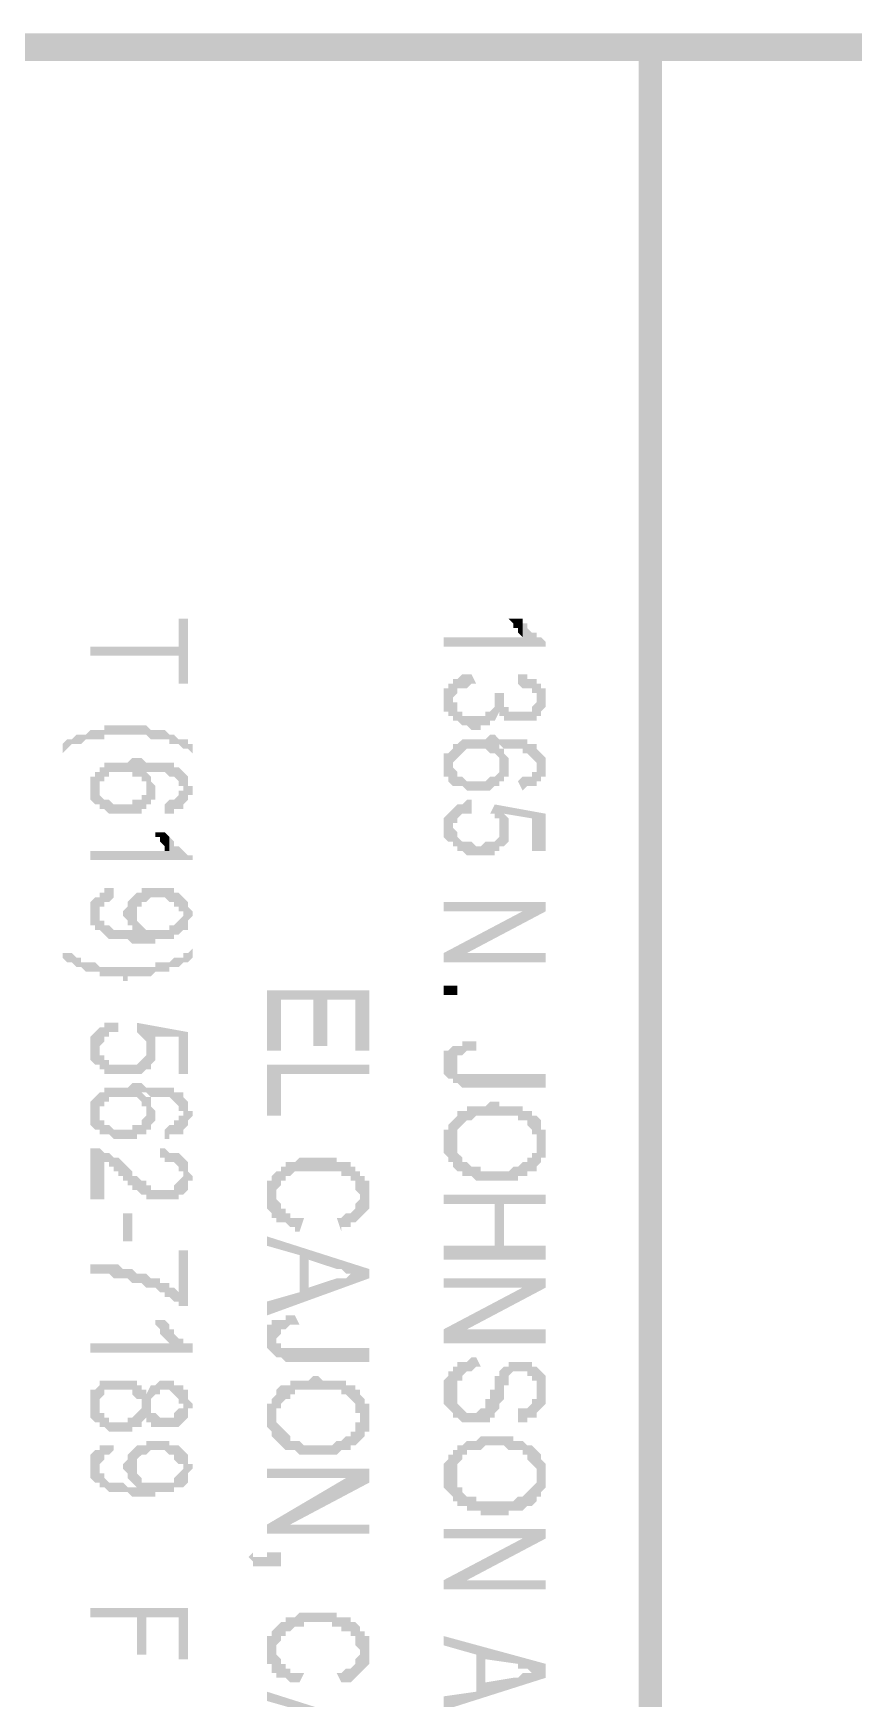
# Model space of a CAD drawing. Header units: inches. Extents: x -186 to 186, y -282 to 282.
# Drawn here: x 152.1 to 158.64, y -271.17 to -257.89 of the extents above; entities that cross this region are included whole.
import ezdxf

# ---------------------------------------------------------------- set-up
doc = ezdxf.new("R2010")
doc.units = ezdxf.units.IN
doc.header["$MEASUREMENT"] = 0
doc.layers.add('H', color=7, linetype='CONTINUOUS', lineweight=100)

msp = doc.modelspace()

# ---------------------------------------------------------------- hatches: boundary and pattern name
at = {"layer": 'H', "linetype": 'Continuous'}
for points in [[(186.111, -257.889), (-185.889, -258.111), (-186.111, -257.889)], [(185.889, -258.111), (186.111, -257.889), (-185.889, -258.111)], [(157.111, -258), (156.926, -258), (157.111, -282)], [(156.926, -258), (157.111, -282), (156.926, -282)], [(153.333, -263.074), (153.333, -262.556), (153.259, -262.556), (153.259, -262.778), (152.556, -262.778), (152.556, -262.852), (153.259, -262.852), (153.259, -263.074)], [(156.185, -262.778), (156.185, -262.741), (156.148, -262.704), (156.111, -262.704), (156.111, -262.667), (156.074, -262.667), (156.037, -262.63), (156.037, -262.593), (156, -262.593), (156, -262.704), (155.37, -262.704), (155.37, -262.778)], [(156, -262.593), (156, -262.556), (155.889, -262.556), (155.926, -262.593), (155.926, -262.63), (155.963, -262.63), (155.963, -262.667), (156, -262.704)], [(155.63, -263.074), (155.593, -263), (155.556, -263), (155.519, -263), (155.481, -263.037), (155.444, -263.037), (155.444, -263.185), (155.481, -263.148), (155.481, -263.111), (155.519, -263.111), (155.556, -263.111), (155.593, -263.074)], [(156.111, -263.037), (156.074, -263.037), (156.037, -263.037), (156.037, -263), (156, -263), (155.963, -263), (155.963, -263.074), (156, -263.111), (156.037, -263.111), (156.074, -263.111), (156.074, -263.148), (156.111, -263.148), (156.111, -263.185)], [(155.778, -263.37), (155.778, -263.222), (155.778, -263.259), (155.741, -263.296), (155.704, -263.296), (155.704, -263.333), (155.667, -263.333), (155.556, -263.333), (155.519, -263.333), (155.519, -263.296), (155.481, -263.296), (155.481, -263.259), (155.481, -263.222), (155.444, -263.222), (155.444, -263.037), (155.444, -263.074), (155.407, -263.074), (155.407, -263.111), (155.37, -263.111), (155.37, -263.148), (155.37, -263.259), (155.37, -263.296), (155.407, -263.296), (155.407, -263.333), (155.444, -263.333), (155.444, -263.37), (155.481, -263.37), (155.519, -263.407), (155.556, -263.407), (155.593, -263.444), (155.667, -263.444), (155.667, -263.407), (155.704, -263.407), (155.741, -263.407), (155.741, -263.37)], [(156.185, -263.185), (156.185, -263.148), (156.185, -263.111), (156.148, -263.111), (156.148, -263.074), (156.111, -263.074), (156.111, -263.037), (156.111, -263.222), (156.074, -263.259), (156.074, -263.296), (156.037, -263.296), (155.926, -263.296), (155.889, -263.296), (155.889, -263.259), (155.852, -263.259), (155.852, -263.222), (155.852, -263.185), (155.852, -263.333), (155.852, -263.37), (155.889, -263.37), (155.926, -263.37), (156.037, -263.37), (156.074, -263.37), (156.111, -263.37), (156.111, -263.333), (156.148, -263.333), (156.148, -263.296), (156.185, -263.259), (156.185, -263.222)], [(153.37, -263.63), (153.37, -263.556), (153.333, -263.556), (153.333, -263.519), (153.296, -263.519), (153.259, -263.519), (153.222, -263.481), (153.185, -263.481), (153.148, -263.444), (153.111, -263.444), (153.074, -263.444), (153.037, -263.444), (153, -263.407), (152.963, -263.407), (152.926, -263.407), (152.741, -263.407), (152.704, -263.407), (152.667, -263.407), (152.667, -263.444), (152.63, -263.444), (152.593, -263.444), (152.556, -263.444), (152.519, -263.481), (152.481, -263.481), (152.444, -263.481), (152.407, -263.519), (152.37, -263.519), (152.333, -263.556), (152.333, -263.63), (152.37, -263.593), (152.407, -263.556), (152.444, -263.556), (152.481, -263.556), (152.519, -263.519), (152.556, -263.519), (152.593, -263.519), (152.63, -263.519), (152.667, -263.519), (152.667, -263.481), (152.741, -263.481), (152.778, -263.481), (152.926, -263.481), (152.963, -263.481), (153, -263.481), (153.037, -263.519), (153.074, -263.519), (153.111, -263.519), (153.148, -263.519), (153.185, -263.519), (153.185, -263.556), (153.222, -263.556), (153.259, -263.556), (153.296, -263.593), (153.333, -263.593)], [(155.815, -263.889), (155.815, -263.704), (155.815, -263.778), (155.778, -263.815), (155.741, -263.815), (155.704, -263.852), (155.556, -263.852), (155.519, -263.815), (155.481, -263.815), (155.481, -263.778), (155.444, -263.741), (155.444, -263.704), (155.444, -263.556), (155.444, -263.593), (155.407, -263.63), (155.37, -263.63), (155.37, -263.667), (155.37, -263.778), (155.37, -263.815), (155.407, -263.815), (155.407, -263.852), (155.444, -263.889), (155.481, -263.889), (155.519, -263.889), (155.556, -263.926), (155.593, -263.926), (155.63, -263.926), (155.667, -263.926), (155.704, -263.926), (155.741, -263.926), (155.778, -263.889)], [(155.889, -263.741), (155.889, -263.704), (155.889, -263.667), (155.852, -263.63), (155.852, -263.593), (155.815, -263.593), (155.815, -263.556), (155.778, -263.481), (155.741, -263.481), (155.704, -263.519), (155.593, -263.519), (155.556, -263.519), (155.519, -263.519), (155.481, -263.556), (155.444, -263.556), (155.444, -263.704), (155.481, -263.667), (155.519, -263.63), (155.556, -263.593), (155.593, -263.593), (155.63, -263.593), (155.667, -263.593), (155.704, -263.593), (155.741, -263.63), (155.778, -263.63), (155.815, -263.667), (155.815, -263.889), (155.815, -263.852), (155.852, -263.852), (155.852, -263.815), (155.889, -263.815), (155.889, -263.778)], [(156.111, -263.556), (156.074, -263.556), (156.037, -263.556), (156.037, -263.519), (156, -263.519), (155.963, -263.519), (155.926, -263.519), (155.815, -263.519), (155.778, -263.481), (155.815, -263.556), (155.852, -263.593), (155.963, -263.593), (156, -263.593), (156, -263.63), (156.037, -263.63), (156.074, -263.667), (156.111, -263.704)], [(156.185, -263.741), (156.185, -263.704), (156.185, -263.667), (156.148, -263.63), (156.111, -263.593), (156.111, -263.556), (156.111, -263.741), (156.111, -263.778), (156.074, -263.778), (156.074, -263.815), (156.037, -263.815), (156, -263.815), (155.963, -263.852), (156, -263.926), (156.037, -263.889), (156.074, -263.889), (156.111, -263.889), (156.111, -263.852), (156.148, -263.852), (156.148, -263.815), (156.185, -263.815), (156.185, -263.778)], [(153.074, -263.926), (153.074, -263.889), (153.037, -263.852), (153.037, -263.815), (153, -263.778), (152.963, -263.778), (152.963, -263.667), (152.889, -263.667), (152.852, -263.704), (152.778, -263.704), (152.741, -263.704), (152.704, -263.704), (152.667, -263.704), (152.667, -263.741), (152.63, -263.741), (152.63, -263.778), (152.63, -263.889), (152.63, -263.852), (152.667, -263.852), (152.667, -263.815), (152.704, -263.815), (152.704, -263.778), (152.778, -263.778), (152.852, -263.778), (152.889, -263.778), (152.889, -263.815), (152.926, -263.815), (152.963, -263.815), (152.963, -263.852), (153, -263.852), (153, -264.074), (153, -264.037), (153.037, -264.037), (153.037, -264), (153.074, -264), (153.074, -263.963)], [(153.296, -263.778), (153.259, -263.741), (153.222, -263.741), (153.222, -263.704), (153.185, -263.704), (153.148, -263.704), (153.111, -263.704), (153, -263.704), (152.963, -263.667), (152.963, -263.778), (153, -263.778), (153.037, -263.778), (153.111, -263.778), (153.148, -263.778), (153.185, -263.815), (153.222, -263.815), (153.259, -263.852), (153.259, -263.889), (153.296, -263.889)], [(153, -264.074), (153, -263.889), (153, -263.963), (152.963, -263.963), (152.963, -264), (152.926, -264), (152.889, -264), (152.889, -264.037), (152.741, -264.037), (152.704, -264), (152.667, -264), (152.63, -263.963), (152.63, -263.926), (152.63, -263.889), (152.63, -263.778), (152.593, -263.778), (152.593, -263.815), (152.556, -263.815), (152.556, -263.852), (152.556, -263.963), (152.556, -264), (152.593, -264.037), (152.63, -264.037), (152.63, -264.074), (152.667, -264.074), (152.704, -264.111), (152.741, -264.111), (152.778, -264.111), (152.815, -264.111), (152.852, -264.111), (152.926, -264.111), (152.963, -264.111), (152.963, -264.074)], [(153.37, -263.926), (153.37, -263.889), (153.333, -263.889), (153.333, -263.852), (153.333, -263.815), (153.296, -263.778), (153.296, -263.926), (153.259, -263.926), (153.259, -263.963), (153.222, -264), (153.185, -264), (153.148, -264.037), (153.148, -264.111), (153.185, -264.111), (153.222, -264.111), (153.222, -264.074), (153.259, -264.074), (153.296, -264.074), (153.296, -264.037), (153.333, -264), (153.333, -263.963), (153.37, -263.963)], [(155.815, -264.37), (155.815, -264.222), (155.815, -264.259), (155.815, -264.296), (155.778, -264.333), (155.741, -264.333), (155.704, -264.333), (155.667, -264.37), (155.63, -264.37), (155.593, -264.333), (155.556, -264.333), (155.519, -264.333), (155.481, -264.296), (155.481, -264.259), (155.444, -264.222), (155.444, -264.074), (155.407, -264.111), (155.37, -264.148), (155.37, -264.185), (155.37, -264.259), (155.37, -264.296), (155.407, -264.333), (155.444, -264.333), (155.444, -264.37), (155.481, -264.37), (155.481, -264.407), (155.519, -264.407), (155.556, -264.444), (155.593, -264.444), (155.704, -264.444), (155.741, -264.444), (155.778, -264.444), (155.778, -264.407), (155.815, -264.407)], [(155.593, -264.111), (155.593, -264), (155.556, -264), (155.519, -264.037), (155.481, -264.037), (155.444, -264.074), (155.444, -264.222), (155.444, -264.185), (155.481, -264.185), (155.481, -264.148), (155.519, -264.111), (155.556, -264.111)], [(156.185, -264.407), (156.185, -264.111), (155.778, -264.037), (155.741, -264.111), (155.778, -264.111), (155.778, -264.148), (155.815, -264.148), (155.815, -264.185), (155.815, -264.37), (155.852, -264.37), (155.852, -264.111), (156.074, -264.148), (156.074, -264.407)], [(155.889, -264.222), (155.889, -264.185), (155.889, -264.148), (155.852, -264.111), (155.852, -264.37), (155.889, -264.333), (155.889, -264.296), (155.889, -264.259)], [(153.37, -264.481), (153.37, -264.444), (153.333, -264.444), (153.296, -264.407), (153.259, -264.37), (153.222, -264.37), (153.222, -264.333), (153.185, -264.296), (153.185, -264.407), (152.556, -264.407), (152.556, -264.481)], [(153.185, -264.296), (153.148, -264.259), (153.074, -264.259), (153.074, -264.296), (153.111, -264.296), (153.111, -264.333), (153.148, -264.37), (153.148, -264.407), (153.185, -264.407)], [(152.741, -264.778), (152.741, -264.704), (152.667, -264.704), (152.667, -264.741), (152.63, -264.741), (152.63, -264.778), (152.593, -264.778), (152.556, -264.815), (152.556, -264.852), (152.556, -264.926), (152.556, -264.963), (152.556, -265), (152.593, -265), (152.593, -265.037), (152.63, -265.037), (152.63, -264.889), (152.63, -264.852), (152.667, -264.852), (152.667, -264.815), (152.704, -264.815)], [(152.963, -265), (152.926, -264.963), (152.926, -264.741), (152.889, -264.778), (152.852, -264.815), (152.852, -264.852), (152.815, -264.889), (152.815, -264.926), (152.852, -264.963), (152.852, -265), (152.889, -265), (152.889, -265.037), (152.926, -265.037)], [(153.296, -264.778), (153.259, -264.741), (153.222, -264.741), (153.222, -264.704), (153.185, -264.704), (153, -264.704), (152.963, -264.704), (152.963, -264.741), (152.926, -264.741), (152.926, -264.926), (152.926, -264.889), (152.926, -264.852), (152.963, -264.852), (152.963, -264.815), (153, -264.815), (153.037, -264.778), (153.148, -264.778), (153.185, -264.815), (153.222, -264.815), (153.222, -264.852), (153.259, -264.852), (153.259, -264.889), (153.296, -264.889), (153.296, -264.926)], [(153.37, -264.889), (153.333, -264.852), (153.333, -264.815), (153.296, -264.778), (153.296, -264.926), (153.259, -264.963), (153.222, -265), (153.185, -265), (153.185, -265.037), (153.148, -265.037), (153.037, -265.037), (153, -265.037), (152.963, -265), (152.926, -265.037), (152.852, -265.037), (152.815, -265.037), (152.778, -265.037), (152.741, -265.037), (152.704, -265), (152.667, -265), (152.667, -264.963), (152.63, -264.963), (152.63, -264.926), (152.63, -264.889), (152.63, -265.037), (152.667, -265.074), (152.704, -265.111), (152.741, -265.111), (152.778, -265.111), (152.852, -265.111), (152.889, -265.148), (153.074, -265.148), (153.074, -265.111), (153.148, -265.111), (153.185, -265.111), (153.222, -265.111), (153.222, -265.074), (153.259, -265.074), (153.296, -265.037), (153.333, -265.037), (153.333, -265), (153.333, -264.963), (153.37, -264.926)], [(156.185, -264.889), (156.185, -264.815), (155.37, -264.815), (155.37, -264.889), (156, -264.889)], [(156.185, -264.889), (156, -264.889), (155.37, -265.222), (155.556, -265.222)], [(153.37, -265.259), (153.37, -265.185), (153.333, -265.222), (153.296, -265.222), (153.296, -265.259), (153.259, -265.259), (153.222, -265.259), (153.185, -265.296), (153.148, -265.296), (153.111, -265.296), (153.074, -265.296), (153.074, -265.333), (153, -265.333), (152.704, -265.333), (152.667, -265.333), (152.63, -265.333), (152.593, -265.296), (152.556, -265.296), (152.519, -265.296), (152.481, -265.296), (152.481, -265.259), (152.444, -265.259), (152.407, -265.222), (152.37, -265.222), (152.333, -265.222), (152.333, -265.185), (152.333, -265.259), (152.37, -265.296), (152.407, -265.296), (152.444, -265.333), (152.481, -265.333), (152.519, -265.37), (152.593, -265.37), (152.63, -265.37), (152.63, -265.407), (152.667, -265.407), (152.704, -265.407), (152.815, -265.407), (152.815, -265.444), (152.852, -265.444), (152.852, -265.407), (153, -265.407), (153.037, -265.407), (153.074, -265.37), (153.111, -265.37), (153.148, -265.37), (153.185, -265.37), (153.185, -265.333), (153.222, -265.333), (153.259, -265.333), (153.296, -265.296), (153.333, -265.296)], [(155.37, -265.296), (156.185, -265.296), (156.185, -265.222), (155.37, -265.222)], [(154.778, -266), (154.778, -265.519), (153.963, -265.519), (153.963, -266), (154.074, -266), (154.074, -265.593), (154.333, -265.593), (154.333, -265.963), (154.444, -265.963), (154.444, -265.593), (154.667, -265.593), (154.667, -266)], [(155.37, -265.556), (155.481, -265.556), (155.481, -265.481), (155.37, -265.481)], [(153, -266.148), (153, -265.963), (153, -266), (153, -266.037), (152.963, -266.074), (152.926, -266.111), (152.889, -266.111), (152.852, -266.111), (152.815, -266.111), (152.778, -266.111), (152.741, -266.111), (152.704, -266.111), (152.704, -266.074), (152.667, -266.074), (152.667, -266.037), (152.63, -266.037), (152.63, -266), (152.63, -265.815), (152.593, -265.852), (152.556, -265.889), (152.556, -265.926), (152.556, -266), (152.556, -266.037), (152.556, -266.074), (152.593, -266.111), (152.63, -266.111), (152.63, -266.148), (152.667, -266.148), (152.667, -266.185), (152.704, -266.185), (152.741, -266.185), (152.778, -266.185), (152.889, -266.185), (152.963, -266.185)], [(152.778, -265.852), (152.778, -265.778), (152.704, -265.778), (152.667, -265.778), (152.667, -265.815), (152.63, -265.815), (152.63, -265.963), (152.667, -265.926), (152.667, -265.889), (152.704, -265.889), (152.704, -265.852), (152.741, -265.852)], [(153.333, -266.185), (153.333, -265.852), (152.926, -265.778), (152.926, -265.852), (152.963, -265.889), (153, -265.926), (153, -265.963), (153, -266.148), (153.037, -266.148), (153.037, -265.889), (153.259, -265.889), (153.259, -266.185)], [(153.074, -266), (153.074, -265.963), (153.074, -265.926), (153.074, -265.889), (153.037, -265.889), (153.037, -266.148), (153.037, -266.111), (153.074, -266.074), (153.074, -266.037)], [(155.63, -266), (155.63, -265.926), (155.519, -265.926), (155.519, -265.963), (155.481, -265.963), (155.444, -265.963), (155.407, -266), (155.37, -266), (155.37, -266.037), (155.37, -266.148), (155.37, -266.185), (155.407, -266.222), (155.444, -266.222), (155.444, -266.259), (155.481, -266.111), (155.481, -266.074), (155.481, -266.037), (155.519, -266.037), (155.556, -266), (155.593, -266)], [(154.778, -266.185), (154.778, -266.111), (153.963, -266.111), (153.963, -266.519), (154.074, -266.519), (154.074, -266.185)], [(156.185, -266.296), (156.185, -266.185), (155.556, -266.185), (155.519, -266.185), (155.481, -266.185), (155.481, -266.148), (155.481, -266.111), (155.444, -266.259), (155.481, -266.259), (155.519, -266.296), (155.593, -266.296), (155.63, -266.296)], [(153, -266.667), (153, -266.481), (153, -266.519), (152.963, -266.556), (152.963, -266.593), (152.926, -266.593), (152.889, -266.593), (152.889, -266.63), (152.741, -266.63), (152.704, -266.593), (152.667, -266.593), (152.667, -266.556), (152.63, -266.556), (152.63, -266.519), (152.63, -266.481), (152.63, -266.333), (152.593, -266.37), (152.556, -266.407), (152.556, -266.444), (152.556, -266.519), (152.556, -266.556), (152.556, -266.593), (152.593, -266.63), (152.63, -266.63), (152.63, -266.667), (152.667, -266.667), (152.704, -266.667), (152.741, -266.704), (152.778, -266.704), (152.815, -266.704), (152.852, -266.704), (152.926, -266.704), (152.926, -266.667), (152.963, -266.667)], [(153.074, -266.519), (153.074, -266.481), (153.037, -266.444), (153.037, -266.407), (153.037, -266.37), (153, -266.37), (152.963, -266.333), (152.963, -266.259), (152.889, -266.259), (152.852, -266.296), (152.778, -266.296), (152.741, -266.296), (152.704, -266.296), (152.667, -266.296), (152.667, -266.333), (152.63, -266.333), (152.63, -266.481), (152.63, -266.444), (152.667, -266.444), (152.667, -266.407), (152.704, -266.407), (152.704, -266.37), (152.778, -266.37), (152.852, -266.37), (152.889, -266.37), (152.926, -266.37), (152.963, -266.407), (152.963, -266.444), (153, -266.444), (153, -266.667), (153, -266.63), (153.037, -266.63), (153.037, -266.593), (153.074, -266.556)], [(153.296, -266.333), (153.259, -266.333), (153.222, -266.333), (153.222, -266.296), (153.185, -266.296), (153.148, -266.296), (153.111, -266.296), (153, -266.296), (152.963, -266.259), (152.963, -266.333), (153, -266.333), (153.037, -266.37), (153.111, -266.37), (153.148, -266.37), (153.185, -266.37), (153.222, -266.407), (153.259, -266.444), (153.259, -266.481), (153.296, -266.481)], [(153.37, -266.519), (153.37, -266.481), (153.333, -266.481), (153.333, -266.444), (153.333, -266.407), (153.296, -266.37), (153.296, -266.333), (153.296, -266.519), (153.259, -266.519), (153.259, -266.556), (153.222, -266.556), (153.222, -266.593), (153.185, -266.593), (153.148, -266.63), (153.148, -266.704), (153.185, -266.704), (153.185, -266.667), (153.222, -266.667), (153.259, -266.667), (153.296, -266.667), (153.296, -266.63), (153.333, -266.593), (153.333, -266.556)], [(156.185, -266.741), (156.185, -266.667), (156.185, -266.63), (156.148, -266.63), (156.148, -266.593), (156.148, -266.556), (156.111, -266.519), (156.074, -266.519), (156.074, -266.481), (156.037, -266.481), (156, -266.481), (156, -266.444), (155.963, -266.444), (155.926, -266.444), (155.815, -266.444), (155.815, -266.407), (155.741, -266.407), (155.704, -266.444), (155.667, -266.444), (155.63, -266.444), (155.593, -266.444), (155.556, -266.444), (155.556, -266.481), (155.519, -266.481), (155.481, -266.481), (155.481, -266.519), (155.444, -266.556), (155.407, -266.593), (155.407, -266.63), (155.37, -266.63), (155.37, -266.667), (155.37, -266.778), (155.37, -266.815), (155.407, -266.852), (155.407, -266.889), (155.444, -266.889), (155.444, -266.926), (155.481, -266.741), (155.481, -266.667), (155.481, -266.63), (155.519, -266.593), (155.556, -266.556), (155.593, -266.556), (155.63, -266.519), (155.667, -266.519), (155.704, -266.519), (155.852, -266.519), (155.889, -266.519), (155.926, -266.519), (155.963, -266.519), (155.963, -266.556), (156, -266.556), (156.037, -266.556), (156.037, -266.593), (156.074, -266.63), (156.074, -266.667), (156.111, -266.667), (156.111, -266.704), (156.111, -266.926), (156.148, -266.889), (156.148, -266.852), (156.185, -266.852), (156.185, -266.815)], [(156.111, -266.926), (156.111, -266.741), (156.111, -266.778), (156.111, -266.815), (156.074, -266.815), (156.074, -266.852), (156.037, -266.852), (156.037, -266.889), (156, -266.889), (155.963, -266.926), (155.926, -266.926), (155.889, -266.963), (155.667, -266.963), (155.667, -266.926), (155.63, -266.926), (155.593, -266.926), (155.556, -266.889), (155.519, -266.889), (155.519, -266.852), (155.481, -266.815), (155.481, -266.778), (155.481, -266.741), (155.444, -266.926), (155.481, -266.963), (155.519, -266.963), (155.519, -267), (155.556, -267), (155.593, -267), (155.63, -267.037), (155.667, -267.037), (155.889, -267.037), (155.963, -267.037), (155.963, -267), (156, -267), (156.037, -267), (156.037, -266.963), (156.074, -266.963), (156.111, -266.963)], [(153.296, -267.148), (153.296, -267), (153.259, -267.037), (153.222, -267.074), (153.222, -267.111), (153.185, -267.111), (153.111, -267.111), (153.074, -267.111), (153.037, -267.111), (153.037, -267.074), (153, -267.074), (153, -267.037), (152.963, -267.037), (152.926, -267), (152.889, -267), (152.889, -266.963), (152.852, -266.926), (152.815, -266.889), (152.778, -266.852), (152.741, -266.852), (152.704, -266.815), (152.667, -266.815), (152.63, -266.778), (152.593, -266.778), (152.556, -266.778), (152.556, -267.185), (152.667, -267.185), (152.667, -266.889), (152.704, -266.889), (152.704, -266.926), (152.741, -266.926), (152.741, -266.963), (152.778, -266.963), (152.778, -267), (152.815, -267), (152.815, -267.037), (152.852, -267.037), (152.852, -267.074), (152.889, -267.074), (152.889, -267.111), (152.926, -267.111), (152.963, -267.148), (153, -267.148), (153, -267.185), (153.037, -267.185), (153.074, -267.185), (153.185, -267.185), (153.222, -267.185), (153.259, -267.185), (153.259, -267.148)], [(153.37, -267), (153.333, -266.963), (153.333, -266.926), (153.333, -266.889), (153.296, -266.852), (153.259, -266.815), (153.222, -266.815), (153.185, -266.815), (153.148, -266.778), (153.111, -266.778), (153.111, -266.852), (153.148, -266.852), (153.148, -266.889), (153.185, -266.889), (153.222, -266.889), (153.259, -266.926), (153.259, -266.963), (153.296, -266.963), (153.296, -267), (153.296, -267.148), (153.333, -267.111), (153.333, -267.074), (153.333, -267.037), (153.37, -267.037)], [(154.704, -266.963), (154.667, -266.963), (154.667, -266.926), (154.63, -266.926), (154.63, -266.889), (154.593, -266.889), (154.556, -266.889), (154.519, -266.889), (154.519, -266.852), (154.444, -266.852), (154.296, -266.852), (154.222, -266.852), (154.185, -266.889), (154.148, -266.889), (154.111, -266.889), (154.111, -266.926), (154.074, -266.926), (154.074, -266.963), (154.037, -266.963), (154, -267), (154, -267.037), (153.963, -267.037), (153.963, -267.111), (153.963, -267.222), (153.963, -267.259), (154, -267.296), (154, -267.333), (154.037, -267.333), (154.037, -267.148), (154.037, -267.111), (154.074, -267.074), (154.074, -267.037), (154.111, -267.037), (154.111, -267), (154.148, -267), (154.185, -266.963), (154.222, -266.963), (154.259, -266.963), (154.481, -266.963), (154.519, -266.963), (154.556, -266.963), (154.556, -267), (154.593, -267), (154.63, -267), (154.63, -267.037), (154.667, -267.037), (154.667, -267.074), (154.667, -267.111), (154.704, -267.148)], [(154.778, -267.148), (154.778, -267.074), (154.778, -267.037), (154.741, -267.037), (154.741, -267), (154.704, -267), (154.704, -266.963), (154.704, -267.185), (154.667, -267.222), (154.667, -267.259), (154.63, -267.296), (154.593, -267.296), (154.556, -267.333), (154.519, -267.333), (154.556, -267.444), (154.556, -267.407), (154.593, -267.407), (154.63, -267.407), (154.63, -267.37), (154.667, -267.37), (154.704, -267.333), (154.741, -267.296), (154.778, -267.259), (154.778, -267.222), (154.778, -267.185)], [(154.259, -267.333), (154.222, -267.333), (154.185, -267.333), (154.148, -267.333), (154.148, -267.296), (154.111, -267.296), (154.111, -267.259), (154.074, -267.259), (154.074, -267.222), (154.037, -267.185), (154.037, -267.148), (154.037, -267.333), (154.037, -267.37), (154.074, -267.37), (154.111, -267.37), (154.148, -267.407), (154.185, -267.407), (154.185, -267.444), (154.222, -267.444)], [(156.185, -267.222), (156.185, -267.148), (155.37, -267.148), (155.37, -267.222), (155.778, -267.222), (155.778, -267.556), (155.852, -267.222)], [(156.185, -267.667), (156.185, -267.556), (155.852, -267.556), (155.852, -267.222), (155.778, -267.556), (155.37, -267.556), (155.37, -267.667)], [(152.815, -267.519), (152.889, -267.519), (152.889, -267.296), (152.815, -267.296)], [(154.778, -267.815), (154.778, -267.741), (153.963, -267.481), (153.963, -267.556), (154.222, -267.63), (154.222, -267.926), (154.296, -267.667), (154.519, -267.741), (154.556, -267.741), (154.593, -267.778), (154.63, -267.778), (154.667, -267.778)], [(153.333, -268.037), (153.333, -267.593), (153.259, -267.593), (153.259, -267.926), (153.222, -267.889), (153.185, -267.889), (153.185, -267.852), (153.148, -267.852), (153.111, -267.852), (153.111, -267.815), (153.037, -267.815), (153, -267.778), (152.963, -267.778), (152.926, -267.778), (152.889, -267.741), (152.852, -267.741), (152.815, -267.741), (152.778, -267.704), (152.741, -267.704), (152.667, -267.704), (152.63, -267.704), (152.556, -267.704), (152.556, -267.778), (152.63, -267.778), (152.667, -267.778), (152.704, -267.778), (152.741, -267.815), (152.778, -267.815), (152.815, -267.815), (152.852, -267.815), (152.889, -267.852), (152.926, -267.852), (152.963, -267.852), (153, -267.889), (153.037, -267.889), (153.074, -267.889), (153.111, -267.926), (153.148, -267.926), (153.148, -267.963), (153.185, -267.963), (153.222, -268), (153.259, -268), (153.259, -268.037)], [(154.778, -267.815), (154.667, -267.778), (154.63, -267.778), (154.593, -267.815), (154.556, -267.815), (154.519, -267.815), (154.296, -267.889), (154.296, -267.667), (154.222, -267.926), (153.963, -268), (153.963, -268.111)], [(156.185, -267.889), (156.185, -267.815), (155.37, -267.815), (155.37, -267.889), (156, -267.889)], [(156.185, -267.889), (156, -267.889), (155.37, -268.222), (155.556, -268.222)], [(153.37, -268.407), (153.37, -268.333), (153.333, -268.333), (153.296, -268.333), (153.296, -268.296), (153.259, -268.296), (153.222, -268.259), (153.222, -268.222), (153.185, -268.222), (153.185, -268.185), (153.185, -268.333), (152.556, -268.333), (152.556, -268.407)], [(153.185, -268.185), (153.148, -268.148), (153.074, -268.148), (153.074, -268.185), (153.111, -268.222), (153.111, -268.259), (153.148, -268.296), (153.185, -268.333)], [(154.222, -268.185), (154.185, -268.111), (154.111, -268.111), (154.111, -268.148), (154.074, -268.148), (154.037, -268.148), (154, -268.148), (154, -268.185), (153.963, -268.185), (153.963, -268.222), (153.963, -268.333), (153.963, -268.37), (154, -268.407), (154.037, -268.444), (154.037, -268.296), (154.074, -268.259), (154.074, -268.222), (154.111, -268.222), (154.148, -268.185), (154.185, -268.185)], [(154.778, -268.481), (154.778, -268.37), (154.148, -268.37), (154.111, -268.37), (154.074, -268.37), (154.074, -268.333), (154.037, -268.333), (154.037, -268.296), (154.037, -268.444), (154.074, -268.444), (154.111, -268.481), (154.185, -268.481), (154.222, -268.481)], [(155.37, -268.333), (156.185, -268.333), (156.185, -268.222), (155.37, -268.222)], [(155.667, -268.519), (155.63, -268.444), (155.593, -268.444), (155.556, -268.481), (155.519, -268.481), (155.481, -268.481), (155.481, -268.519), (155.481, -268.741), (155.481, -268.704), (155.481, -268.667), (155.481, -268.63), (155.519, -268.63), (155.519, -268.593), (155.556, -268.556), (155.593, -268.556), (155.63, -268.519)], [(154.778, -268.926), (154.778, -268.852), (154.778, -268.815), (154.741, -268.815), (154.741, -268.778), (154.704, -268.741), (154.704, -268.704), (154.667, -268.704), (154.667, -268.667), (154.63, -268.667), (154.593, -268.667), (154.593, -268.63), (154.556, -268.63), (154.519, -268.63), (154.407, -268.63), (154.37, -268.593), (154.333, -268.593), (154.296, -268.63), (154.222, -268.63), (154.185, -268.63), (154.148, -268.63), (154.148, -268.667), (154.111, -268.667), (154.074, -268.667), (154.037, -268.704), (154.037, -268.741), (154, -268.778), (154, -268.815), (153.963, -268.815), (153.963, -268.852), (153.963, -268.963), (153.963, -269), (154, -269.037), (154, -269.074), (154.037, -269.111), (154.037, -268.926), (154.037, -268.852), (154.074, -268.852), (154.074, -268.815), (154.111, -268.778), (154.148, -268.778), (154.148, -268.741), (154.185, -268.741), (154.185, -268.704), (154.222, -268.704), (154.259, -268.704), (154.296, -268.704), (154.444, -268.704), (154.481, -268.704), (154.519, -268.704), (154.556, -268.704), (154.556, -268.741), (154.593, -268.741), (154.63, -268.778), (154.667, -268.815), (154.667, -268.852), (154.667, -268.889), (154.704, -268.889), (154.704, -269.111), (154.741, -269.074), (154.741, -269.037), (154.778, -269.037), (154.778, -269)], [(156.185, -268.704), (156.185, -268.63), (156.185, -268.593), (156.148, -268.556), (156.111, -268.519), (156.074, -268.519), (156.074, -268.481), (156.037, -268.481), (155.926, -268.481), (155.889, -268.481), (155.889, -268.519), (155.852, -268.519), (155.815, -268.556), (155.815, -268.593), (155.778, -268.593), (155.778, -268.63), (155.778, -268.667), (155.778, -268.704), (155.741, -268.704), (155.741, -268.741), (155.741, -268.778), (155.704, -268.778), (155.704, -268.815), (155.704, -268.852), (155.667, -268.852), (155.63, -268.889), (155.593, -268.889), (155.556, -268.889), (155.519, -268.852), (155.481, -268.815), (155.481, -268.778), (155.481, -268.519), (155.444, -268.519), (155.444, -268.556), (155.407, -268.556), (155.407, -268.593), (155.37, -268.63), (155.37, -268.667), (155.37, -268.778), (155.37, -268.815), (155.407, -268.852), (155.444, -268.889), (155.444, -268.926), (155.481, -268.926), (155.519, -268.963), (155.556, -268.963), (155.667, -268.963), (155.704, -268.963), (155.741, -268.963), (155.741, -268.926), (155.778, -268.926), (155.778, -268.889), (155.815, -268.852), (155.815, -268.815), (155.852, -268.778), (155.852, -268.741), (155.852, -268.704), (155.852, -268.667), (155.889, -268.667), (155.889, -268.63), (155.889, -268.593), (155.926, -268.556), (155.963, -268.556), (156, -268.556), (156.037, -268.556), (156.037, -268.593), (156.074, -268.593), (156.074, -268.63), (156.111, -268.63), (156.111, -268.667), (156.111, -268.704), (156.111, -268.889), (156.148, -268.852), (156.185, -268.815), (156.185, -268.741)], [(152.963, -268.667), (152.926, -268.667), (152.926, -268.63), (152.889, -268.63), (152.852, -268.63), (152.704, -268.63), (152.667, -268.63), (152.63, -268.63), (152.63, -268.667), (152.593, -268.704), (152.556, -268.704), (152.556, -268.741), (152.556, -268.778), (152.556, -268.852), (152.556, -268.889), (152.556, -268.926), (152.593, -268.963), (152.63, -268.963), (152.63, -269), (152.63, -268.815), (152.63, -268.778), (152.667, -268.741), (152.667, -268.704), (152.704, -268.704), (152.741, -268.704), (152.852, -268.704), (152.889, -268.704), (152.889, -268.741), (152.926, -268.778), (152.963, -268.778), (152.963, -268.815)], [(153.37, -268.815), (153.333, -268.778), (153.333, -268.741), (153.333, -268.704), (153.296, -268.704), (153.296, -268.667), (153.296, -268.852), (153.259, -268.852), (153.222, -268.889), (153.222, -268.926), (153.185, -268.926), (153.148, -268.926), (153.111, -268.926), (153.074, -268.889), (153.037, -268.889), (153.037, -268.852), (153.037, -268.815), (153, -268.963), (153.037, -268.963), (153.037, -269), (153.074, -269), (153.111, -269), (153.185, -269), (153.222, -269), (153.259, -269), (153.296, -268.963), (153.333, -268.926), (153.333, -268.889), (153.333, -268.852), (153.37, -268.852)], [(156.111, -268.889), (156.111, -268.704), (156.111, -268.741), (156.111, -268.778), (156.074, -268.778), (156.074, -268.815), (156.037, -268.852), (156, -268.852), (155.963, -268.852), (155.963, -268.963), (156.037, -268.963), (156.037, -268.926), (156.074, -268.926), (156.111, -268.926)], [(154.704, -269.111), (154.704, -268.926), (154.704, -268.963), (154.667, -268.963), (154.667, -269), (154.667, -269.037), (154.63, -269.037), (154.63, -269.074), (154.593, -269.074), (154.556, -269.111), (154.519, -269.111), (154.481, -269.148), (154.259, -269.148), (154.222, -269.111), (154.185, -269.111), (154.148, -269.111), (154.148, -269.074), (154.111, -269.037), (154.074, -269), (154.037, -268.963), (154.037, -268.926), (154.037, -269.111), (154.074, -269.148), (154.111, -269.185), (154.148, -269.185), (154.185, -269.185), (154.222, -269.222), (154.259, -269.222), (154.481, -269.222), (154.519, -269.222), (154.556, -269.185), (154.593, -269.185), (154.63, -269.185), (154.63, -269.148), (154.667, -269.148)], [(153.296, -269.185), (153.259, -269.148), (153.222, -269.148), (153.185, -269.148), (153.185, -269.111), (153, -269.111), (153, -269.148), (152.963, -269.148), (152.926, -269.148), (152.926, -269.333), (152.926, -269.296), (152.926, -269.259), (152.963, -269.222), (153, -269.222), (153.037, -269.185), (153.148, -269.185), (153.185, -269.222), (153.222, -269.222), (153.222, -269.259), (153.259, -269.296), (153.296, -269.296), (153.296, -269.333)], [(156.185, -269.37), (156.185, -269.296), (156.148, -269.259), (156.148, -269.222), (156.111, -269.185), (156.074, -269.148), (156.037, -269.148), (156, -269.111), (155.963, -269.111), (155.926, -269.111), (155.926, -269.074), (155.815, -269.074), (155.741, -269.074), (155.704, -269.074), (155.667, -269.074), (155.63, -269.111), (155.593, -269.111), (155.556, -269.111), (155.519, -269.148), (155.481, -269.148), (155.481, -269.185), (155.444, -269.185), (155.444, -269.222), (155.407, -269.222), (155.407, -269.259), (155.37, -269.296), (155.37, -269.333), (155.37, -269.444), (155.37, -269.481), (155.407, -269.519), (155.444, -269.556), (155.444, -269.593), (155.481, -269.37), (155.481, -269.333), (155.481, -269.296), (155.519, -269.259), (155.519, -269.222), (155.556, -269.222), (155.556, -269.185), (155.593, -269.185), (155.63, -269.185), (155.667, -269.185), (155.704, -269.148), (155.852, -269.148), (155.889, -269.185), (155.926, -269.185), (155.963, -269.185), (156, -269.185), (156, -269.222), (156.037, -269.222), (156.037, -269.259), (156.074, -269.296), (156.111, -269.333), (156.111, -269.37), (156.111, -269.593), (156.111, -269.556), (156.148, -269.556), (156.148, -269.519), (156.185, -269.481), (156.185, -269.444), (156.185, -269.407)], [(152.741, -269.185), (152.741, -269.148), (152.667, -269.148), (152.63, -269.148), (152.63, -269.185), (152.593, -269.185), (152.556, -269.222), (152.556, -269.259), (152.556, -269.333), (152.556, -269.37), (152.556, -269.407), (152.593, -269.444), (152.63, -269.444), (152.63, -269.296), (152.667, -269.259), (152.667, -269.222), (152.704, -269.222)], [(153.37, -269.333), (153.37, -269.296), (153.333, -269.296), (153.333, -269.259), (153.333, -269.222), (153.296, -269.185), (153.296, -269.333), (153.259, -269.37), (153.222, -269.407), (153.222, -269.444), (153.185, -269.444), (153.148, -269.444), (153.037, -269.444), (153, -269.444), (152.963, -269.444), (152.963, -269.407), (152.926, -269.481), (152.852, -269.481), (152.815, -269.444), (152.778, -269.444), (152.741, -269.444), (152.704, -269.444), (152.667, -269.407), (152.667, -269.37), (152.63, -269.37), (152.63, -269.333), (152.63, -269.296), (152.63, -269.444), (152.63, -269.481), (152.667, -269.481), (152.704, -269.519), (152.741, -269.519), (152.778, -269.519), (152.852, -269.519), (152.889, -269.556), (153.074, -269.556), (153.074, -269.519), (153.148, -269.519), (153.185, -269.519), (153.222, -269.519), (153.222, -269.481), (153.259, -269.481), (153.296, -269.481), (153.333, -269.444), (153.333, -269.407), (153.333, -269.37)], [(152.963, -269.407), (152.926, -269.37), (152.926, -269.148), (152.889, -269.185), (152.852, -269.222), (152.852, -269.259), (152.815, -269.296), (152.815, -269.333), (152.852, -269.37), (152.852, -269.407), (152.889, -269.444), (152.926, -269.481)], [(154.778, -269.444), (154.778, -269.333), (153.963, -269.333), (153.963, -269.407), (154.593, -269.407)], [(156.111, -269.593), (156.111, -269.37), (156.111, -269.407), (156.111, -269.444), (156.074, -269.481), (156.037, -269.519), (156, -269.556), (155.963, -269.556), (155.926, -269.593), (155.889, -269.593), (155.667, -269.593), (155.63, -269.593), (155.63, -269.556), (155.593, -269.556), (155.556, -269.556), (155.519, -269.519), (155.519, -269.481), (155.481, -269.481), (155.481, -269.444), (155.481, -269.37), (155.444, -269.593), (155.481, -269.593), (155.481, -269.63), (155.519, -269.63), (155.556, -269.63), (155.556, -269.667), (155.593, -269.667), (155.63, -269.667), (155.667, -269.667), (155.667, -269.704), (155.889, -269.704), (155.889, -269.667), (155.963, -269.667), (156, -269.667), (156.037, -269.63), (156.074, -269.63)], [(154.778, -269.444), (154.593, -269.407), (153.963, -269.778), (154.148, -269.778)], [(153.963, -269.852), (154.778, -269.852), (154.778, -269.778), (153.963, -269.778)], [(156.185, -269.889), (156.185, -269.815), (155.37, -269.815), (155.37, -269.889), (156, -269.889)], [(156.185, -269.889), (156, -269.889), (155.37, -270.222), (155.556, -270.222)], [(154.074, -270.111), (154.074, -270), (153.963, -270), (153.963, -270.074), (153.963, -270.037), (153.889, -270.037), (153.852, -270.037), (153.852, -270), (153.815, -270.037), (153.852, -270.074), (153.852, -270.111), (153.889, -270.111), (153.926, -270.111), (153.963, -270.111)], [(155.37, -270.296), (156.185, -270.296), (156.185, -270.222), (155.37, -270.222)], [(153.333, -270.852), (153.333, -270.444), (152.556, -270.444), (152.556, -270.519), (152.926, -270.519), (152.926, -270.815), (153, -270.815), (153, -270.519), (153.259, -270.519), (153.259, -270.852)], [(154.704, -270.593), (154.667, -270.556), (154.63, -270.556), (154.63, -270.519), (154.593, -270.519), (154.556, -270.519), (154.519, -270.519), (154.519, -270.481), (154.444, -270.481), (154.296, -270.481), (154.222, -270.481), (154.185, -270.519), (154.148, -270.519), (154.111, -270.519), (154.111, -270.556), (154.074, -270.556), (154.037, -270.593), (154, -270.63), (154, -270.667), (153.963, -270.667), (153.963, -270.704), (153.963, -270.741), (153.963, -270.852), (153.963, -270.889), (154, -270.889), (154, -270.926), (154, -270.963), (154.037, -270.963), (154.037, -270.778), (154.037, -270.741), (154.074, -270.704), (154.074, -270.667), (154.111, -270.667), (154.111, -270.63), (154.148, -270.63), (154.185, -270.593), (154.222, -270.593), (154.259, -270.593), (154.259, -270.556), (154.481, -270.556), (154.481, -270.593), (154.519, -270.593), (154.556, -270.593), (154.556, -270.63), (154.593, -270.63), (154.63, -270.63), (154.63, -270.667), (154.667, -270.667), (154.667, -270.704), (154.667, -270.741), (154.704, -270.778)], [(154.778, -270.778), (154.778, -270.704), (154.778, -270.667), (154.741, -270.667), (154.741, -270.63), (154.704, -270.63), (154.704, -270.593), (154.704, -270.815), (154.667, -270.852), (154.667, -270.889), (154.63, -270.926), (154.593, -270.926), (154.556, -270.963), (154.519, -270.963), (154.556, -271.037), (154.593, -271.037), (154.63, -271.037), (154.667, -271), (154.704, -270.963), (154.741, -270.926), (154.778, -270.889), (154.778, -270.852), (154.778, -270.815)], [(156.185, -271), (156.185, -270.889), (155.37, -270.667), (155.37, -270.741), (155.63, -270.815), (155.63, -271.111), (155.704, -270.852), (155.963, -270.889), (155.963, -270.926), (156, -270.926), (156.037, -270.926), (156.074, -270.963), (156.111, -270.963)], [(154.259, -270.963), (154.222, -270.963), (154.185, -270.963), (154.148, -270.963), (154.148, -270.926), (154.111, -270.926), (154.111, -270.889), (154.074, -270.889), (154.074, -270.852), (154.037, -270.815), (154.037, -270.778), (154.037, -270.963), (154.037, -271), (154.074, -271), (154.111, -271), (154.148, -271.037), (154.185, -271.037), (154.222, -271.037)], [(156.185, -271), (156.111, -270.963), (156.074, -270.963), (156.037, -270.963), (156, -270.963), (155.963, -271), (155.926, -271), (155.704, -271.037), (155.704, -270.852), (155.63, -271.111), (155.37, -271.148), (155.37, -271.259)], [(154.778, -271.444), (154.778, -271.37), (153.963, -271.111), (153.963, -271.185), (154.222, -271.259), (154.222, -271.556), (154.296, -271.296), (154.519, -271.37), (154.556, -271.37), (154.593, -271.37), (154.63, -271.37), (154.667, -271.407)]]:
    msp.add_hatch(color=0, dxfattribs=at).paths.add_polyline_path(points)
h = msp.add_hatch(color=0, dxfattribs=at)
edge = h.paths.add_edge_path()
edge.add_line((155.852, -263.148), (155.778, -263.148))
edge.add_line((155.778, -263.148), (155.778, -263.185))
edge.add_line((155.778, -263.185), (155.778, -263.222))
edge.add_line((155.778, -263.222), (155.778, -263.37))
edge.add_line((155.778, -263.37), (155.815, -263.296))
edge.add_line((155.815, -263.296), (155.815, -263.333))
edge.add_line((155.815, -263.333), (155.852, -263.333))
edge.add_line((155.852, -263.333), (155.852, -263.185))
h = msp.add_hatch(color=0, dxfattribs=at)
edge = h.paths.add_edge_path()
edge.add_line((153.296, -268.667), (153.259, -268.667))
edge.add_line((153.259, -268.667), (153.222, -268.667))
edge.add_line((153.222, -268.667), (153.222, -268.63))
edge.add_line((153.222, -268.63), (153.111, -268.63))
edge.add_line((153.111, -268.63), (153.074, -268.667))
edge.add_line((153.074, -268.667), (153.037, -268.667))
edge.add_line((153.037, -268.667), (153, -268.741))
edge.add_line((153, -268.741), (153, -268.704))
edge.add_line((153, -268.704), (152.963, -268.704))
edge.add_line((152.963, -268.704), (152.963, -268.667))
edge.add_line((152.963, -268.667), (152.963, -268.815))
edge.add_line((152.963, -268.815), (152.963, -268.852))
edge.add_line((152.963, -268.852), (152.926, -268.889))
edge.add_line((152.926, -268.889), (152.889, -268.926))
edge.add_line((152.889, -268.926), (152.852, -268.926))
edge.add_line((152.852, -268.926), (152.852, -268.963))
edge.add_line((152.852, -268.963), (152.815, -268.963))
edge.add_line((152.815, -268.963), (152.778, -268.963))
edge.add_line((152.778, -268.963), (152.741, -268.963))
edge.add_line((152.741, -268.963), (152.704, -268.963))
edge.add_line((152.704, -268.963), (152.704, -268.926))
edge.add_line((152.704, -268.926), (152.667, -268.926))
edge.add_line((152.667, -268.926), (152.667, -268.889))
edge.add_line((152.667, -268.889), (152.63, -268.889))
edge.add_line((152.63, -268.889), (152.63, -268.852))
edge.add_line((152.63, -268.852), (152.63, -268.815))
edge.add_line((152.63, -268.815), (152.63, -269))
edge.add_line((152.63, -269), (152.667, -269))
edge.add_line((152.667, -269), (152.704, -269.037))
edge.add_line((152.704, -269.037), (152.741, -269.037))
edge.add_line((152.741, -269.037), (152.815, -269.037))
edge.add_line((152.815, -269.037), (152.852, -269.037))
edge.add_line((152.852, -269.037), (152.889, -269.037))
edge.add_line((152.889, -269.037), (152.889, -269))
edge.add_line((152.889, -269), (152.926, -269))
edge.add_line((152.926, -269), (152.963, -269))
edge.add_line((152.963, -269), (152.963, -268.963))
edge.add_line((152.963, -268.963), (153, -268.926))
edge.add_line((153, -268.926), (153, -268.963))
edge.add_line((153, -268.963), (153.037, -268.815))
edge.add_line((153.037, -268.815), (153.037, -268.778))
edge.add_line((153.037, -268.778), (153.074, -268.741))
edge.add_line((153.074, -268.741), (153.111, -268.741))
edge.add_line((153.111, -268.741), (153.111, -268.704))
edge.add_line((153.111, -268.704), (153.185, -268.704))
edge.add_line((153.185, -268.704), (153.222, -268.741))
edge.add_line((153.222, -268.741), (153.259, -268.778))
edge.add_line((153.259, -268.778), (153.259, -268.815))
edge.add_line((153.259, -268.815), (153.296, -268.815))

doc.saveas('drawing.dxf')
